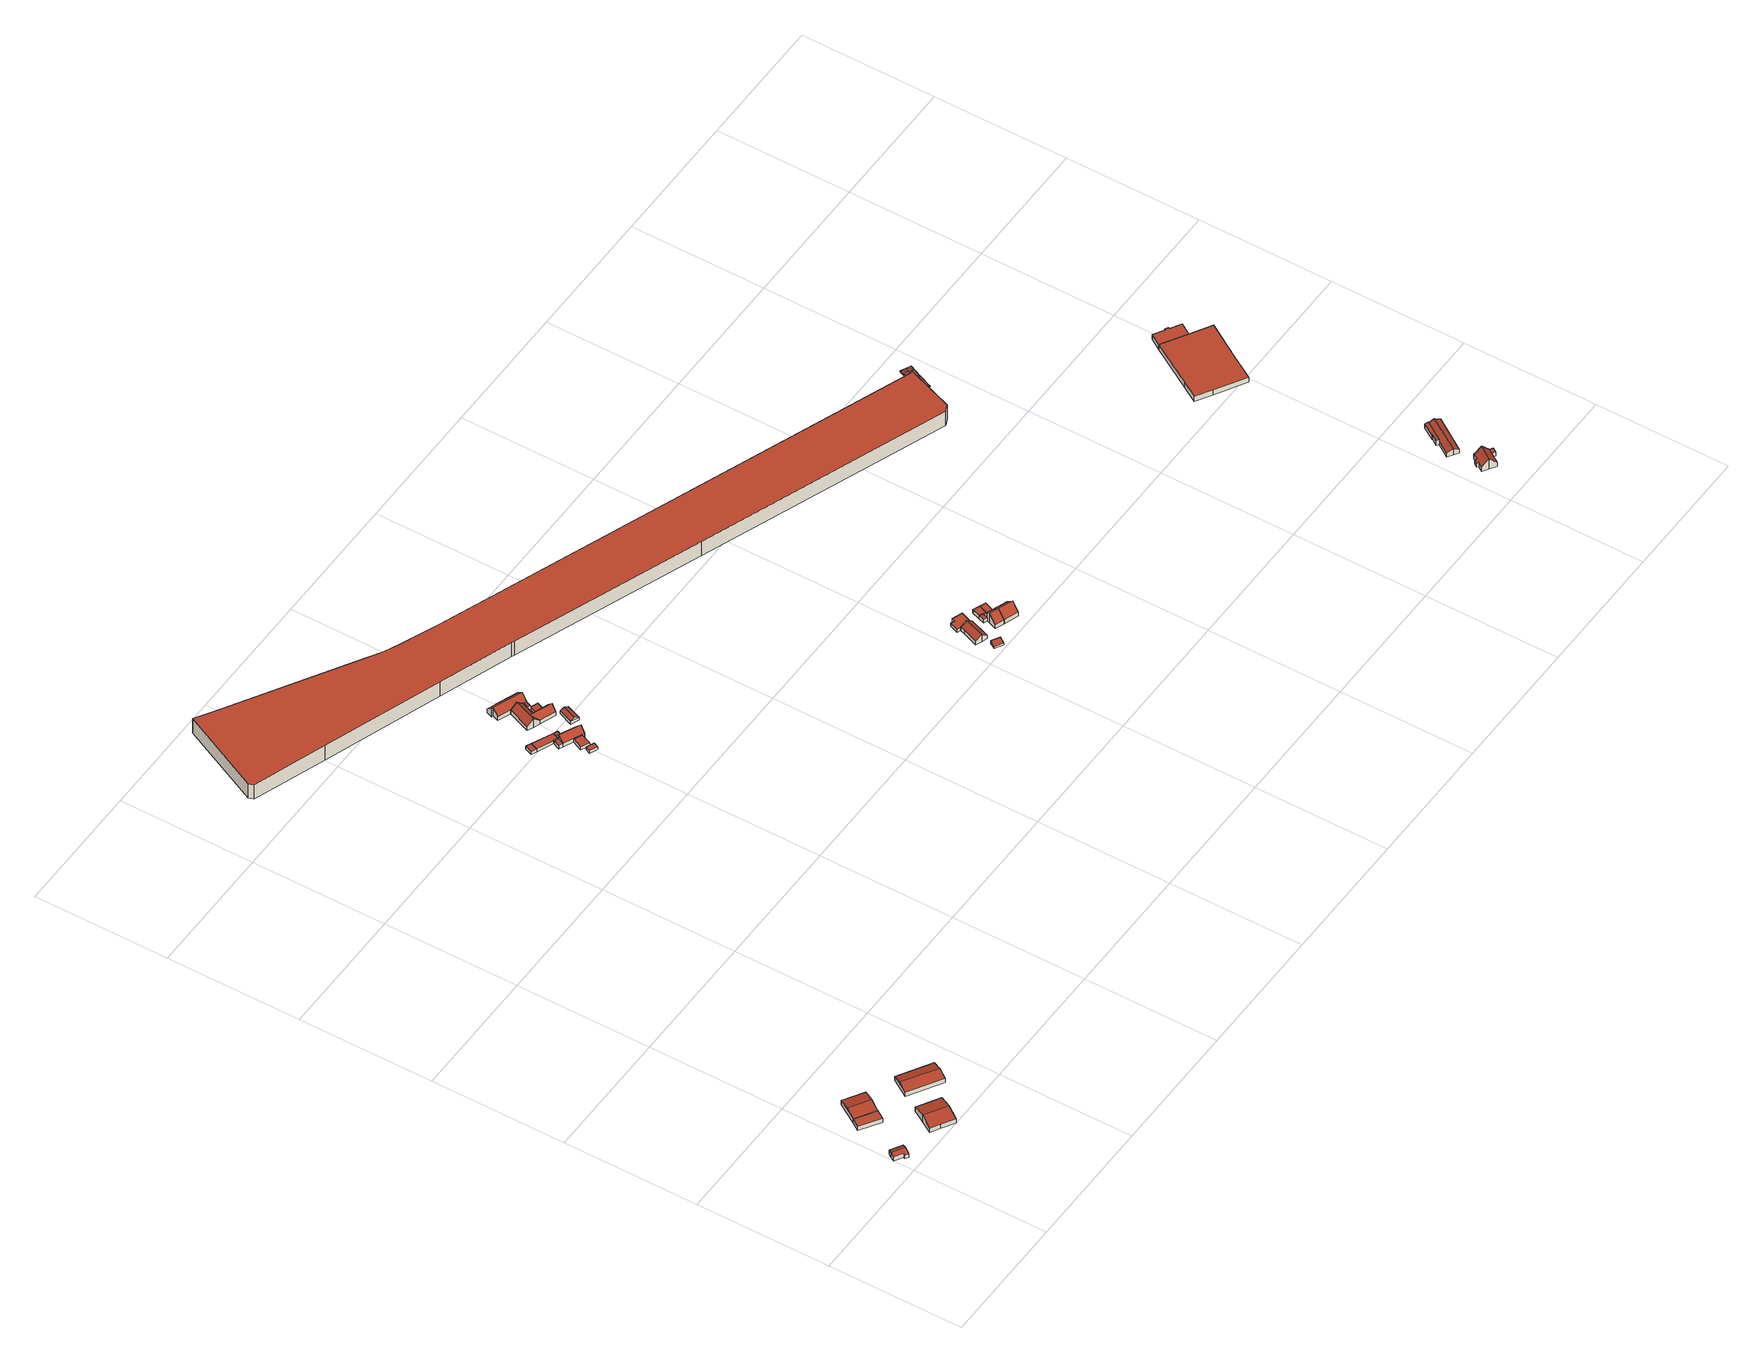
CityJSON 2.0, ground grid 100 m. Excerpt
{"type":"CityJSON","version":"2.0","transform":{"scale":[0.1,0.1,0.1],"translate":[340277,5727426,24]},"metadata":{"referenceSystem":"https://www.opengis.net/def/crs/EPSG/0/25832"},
"CityObjects":{
"building1":{"type":"Building","attributes":{"Geometrietyp2DReferenz":"3000","Gemeindeschluessel":"05170048","function":"31001_2720","roofType":"3100","measuredHeight":4.49},"address":[{"country":"Germany","locality":"Wesel","thoroughfareNumber":"129","thoroughfareName":"Obrighovener Straße"}],"geometry":[{"type":"Solid","lod":"2","boundaries":[[[[0,1,2,3]],[[4,5,1,0]],[[6,7,5,4]],[[8,9,7,6]],[[10,11,9,8]],[[12,13,11,10]],[[14,15,13,12]],[[3,2,15,14]],[[3,14,12,10,8,0]],[[6,4,0,8]],[[1,5,7,9,11,13,15,2]]]],"semantics":{"surfaces":[{"type":"WallSurface"},{"type":"RoofSurface"},{"type":"GroundSurface"}],"values":[[0,0,0,0,0,0,0,0,1,1,2]]}}]},
"building2":{"type":"Building","attributes":{"Geometrietyp2DReferenz":"3000","Gemeindeschluessel":"05170048","function":"31001_2720","roofType":"1000","measuredHeight":3.71},"address":[{"country":"Germany","locality":"Wesel","thoroughfareNumber":"129","thoroughfareName":"Obrighovener Straße"}],"geometry":[{"type":"Solid","lod":"2","boundaries":[[[[16,17,18,19]],[[20,21,17,16]],[[22,23,21,20]],[[19,18,23,22]],[[20,16,19,22]],[[17,21,23,18]]]],"semantics":{"surfaces":[{"type":"WallSurface"},{"type":"RoofSurface"},{"type":"GroundSurface"}],"values":[[0,0,0,0,1,2]]}}]},
"building3":{"type":"Building","attributes":{"Geometrietyp2DReferenz":"3000","Gemeindeschluessel":"05170048","function":"31001_2720","roofType":"3100","measuredHeight":5.4},"address":[{"country":"Germany","locality":"Wesel","thoroughfareNumber":"129","thoroughfareName":"Obrighovener Straße"}],"geometry":[{"type":"Solid","lod":"2","boundaries":[[[[24,25,26,27]],[[28,29,25,24]],[[30,31,29,28]],[[27,26,31,30]],[[24,32,28]],[[30,33,27]],[[27,33,32,24]],[[28,32,33,30]],[[25,29,31,26]]]],"semantics":{"surfaces":[{"type":"WallSurface"},{"type":"RoofSurface"},{"type":"GroundSurface"}],"values":[[0,0,0,0,0,0,1,1,2]]}}]},
"building4":{"type":"Building","attributes":{"Geometrietyp2DReferenz":"3000","Gemeindeschluessel":"05170048","function":"31001_2720","roofType":"3100","measuredHeight":5.95},"address":[{"country":"Germany","locality":"Wesel","thoroughfareNumber":"129","thoroughfareName":"Obrighovener Straße"}],"geometry":[{"type":"Solid","lod":"2","boundaries":[[[[34,35,36,37]],[[38,39,35,34]],[[40,41,39,38]],[[42,43,41,40]],[[44,45,43,42]],[[46,47,45,44]],[[37,36,47,46]],[[34,37,46,44,38]],[[42,40,38,44]],[[35,39,41,43,45,47,36]]]],"semantics":{"surfaces":[{"type":"WallSurface"},{"type":"RoofSurface"},{"type":"GroundSurface"}],"values":[[0,0,0,0,0,0,0,1,1,2]]}}]},
"building5":{"type":"Building","attributes":{"Geometrietyp2DReferenz":"3000","Gemeindeschluessel":"05170048","function":"31001_2720","roofType":"3100","measuredHeight":5.57},"address":[{"country":"Germany","locality":"Wesel","thoroughfareNumber":"129","thoroughfareName":"Obrighovener Straße"}],"geometry":[{"type":"Solid","lod":"2","boundaries":[[[[48,49,50,51]],[[52,53,49,48]],[[54,55,53,52]],[[51,50,55,54]],[[48,56,52]],[[54,57,51]],[[51,57,56,48]],[[52,56,57,54]],[[49,53,55,50]]]],"semantics":{"surfaces":[{"type":"WallSurface"},{"type":"RoofSurface"},{"type":"GroundSurface"}],"values":[[0,0,0,0,0,0,1,1,2]]}}]},
"building6":{"type":"Building","attributes":{"Geometrietyp2DReferenz":"3000","Gemeindeschluessel":"05170048","function":"51009_1610","roofType":"1000","measuredHeight":2.42},"geometry":[{"type":"Solid","lod":"2","boundaries":[[[[58,59,60,61]],[[62,63,59,58]],[[64,65,63,62]],[[61,60,65,64]],[[62,58,61,64]],[[59,63,65,60]]]],"semantics":{"surfaces":[{"type":"WallSurface"},{"type":"RoofSurface"},{"type":"GroundSurface"}],"values":[[0,0,0,0,1,2]]}}]},
"building7":{"type":"Building","attributes":{"Geometrietyp2DReferenz":"3000","Gemeindeschluessel":"05170048","function":"31001_2720","roofType":"1000","measuredHeight":2.38},"address":[{"country":"Germany","locality":"Wesel","thoroughfareNumber":"30","thoroughfareName":"Am Hohen Malberg"}],"geometry":[{"type":"Solid","lod":"2","boundaries":[[[[61,66,67,58]],[[68,69,66,61]],[[70,71,69,68]],[[72,73,71,70]],[[74,75,73,72]],[[58,67,75,74]],[[72,70,68,61,58,74]],[[66,69,71,73,75,67]]]],"semantics":{"surfaces":[{"type":"WallSurface"},{"type":"RoofSurface"},{"type":"GroundSurface"}],"values":[[0,0,0,0,0,0,1,2]]}}]},
"building8":{"type":"Building","attributes":{"Geometrietyp2DReferenz":"3000","Gemeindeschluessel":"05170048","function":"51009_1610","roofType":"1000","measuredHeight":2.54},"geometry":[{"type":"Solid","lod":"2","boundaries":[[[[76,77,78,79]],[[80,81,77,76]],[[82,83,81,80]],[[79,78,83,82]],[[80,76,79,82]],[[77,81,83,78]]]],"semantics":{"surfaces":[{"type":"WallSurface"},{"type":"RoofSurface"},{"type":"GroundSurface"}],"values":[[0,0,0,0,1,2]]}}]},
"building9":{"type":"Building","attributes":{"Geometrietyp2DReferenz":"3000","Gemeindeschluessel":"05170048","function":"31001_2723","roofType":"1000","measuredHeight":2.71},"address":[{"country":"Germany","locality":"Wesel","thoroughfareNumber":"30","thoroughfareName":"Am Hohen Malberg"}],"geometry":[{"type":"Solid","lod":"2","boundaries":[[[[84,85,86,87]],[[88,89,85,84]],[[90,91,89,88]],[[87,86,91,90]],[[88,84,87,90]],[[85,89,91,86]]]],"semantics":{"surfaces":[{"type":"WallSurface"},{"type":"RoofSurface"},{"type":"GroundSurface"}],"values":[[0,0,0,0,1,2]]}}]},
"building10":{"type":"Building","attributes":{"Gemeindeschluessel":"05170048","Geometrietyp2DReferenz":"3000","function":"31001_2720"},"address":[{"country":"Germany","locality":"Wesel","thoroughfareNumber":"30","thoroughfareName":"Am Hohen Malberg"}],"children":["building10-1","building10-2"]},
"building10-1":{"type":"BuildingPart","attributes":{"roofType":"3100","measuredHeight":7.56},"parents":["building10"],"geometry":[{"type":"MultiSurface","lod":"2","boundaries":[[[92,93,94,95]],[[96,97,93,92]],[[98,99,97,96]],[[100,101,99,98]],[[102,86,101,100]],[[103,91,86,102]],[[104,105,91,103]],[[104,103,102,100,98,106]],[[96,92,95,106,98]],[[107,94,93,97,99,101,86,91,105]],[[106,108,104]],[[104,108,107,105]],[[106,95,109,108]],[[107,108,109,94]]],"semantics":{"surfaces":[{"type":"WallSurface"},{"type":"RoofSurface"},{"type":"GroundSurface"},{"type":"ClosureSurface"}],"values":[0,0,0,0,0,0,0,1,1,2,0,3,0,3]}}]},
"building10-2":{"type":"BuildingPart","attributes":{"roofType":"1000","measuredHeight":3.35},"parents":["building10"],"geometry":[{"type":"MultiSurface","lod":"2","boundaries":[[[110,111,112,113]],[[109,94,111,110]],[[113,112,105,104]],[[109,110,113,104]],[[111,94,105,112]],[[108,104,105,107]],[[109,108,107,94]]],"semantics":{"surfaces":[{"type":"WallSurface"},{"type":"RoofSurface"},{"type":"GroundSurface"},{"type":"ClosureSurface"}],"values":[0,0,0,1,2,3,3]}}]},
"building11":{"type":"Building","attributes":{"Geometrietyp2DReferenz":"3000","Gemeindeschluessel":"05170048","function":"51009_1610","roofType":"1000","measuredHeight":2.39},"geometry":[{"type":"Solid","lod":"2","boundaries":[[[[114,115,116,117]],[[70,71,115,114]],[[68,69,71,70]],[[117,116,69,68]],[[70,114,117,68]],[[115,71,69,116]]]],"semantics":{"surfaces":[{"type":"WallSurface"},{"type":"RoofSurface"},{"type":"GroundSurface"}],"values":[[0,0,0,0,1,2]]}}]},
"building12":{"type":"Building","attributes":{"Gemeindeschluessel":"05170048","Geometrietyp2DReferenz":"3000","function":"31001_2720"},"address":[{"country":"Germany","locality":"Wesel","thoroughfareNumber":"30","thoroughfareName":"Am Hohen Malberg"}],"children":["building12-1","building12-2"]},
"building12-1":{"type":"BuildingPart","attributes":{"roofType":"3100","measuredHeight":7.84},"parents":["building12"],"geometry":[{"type":"MultiSurface","lod":"2","boundaries":[[[118,119,120,121]],[[122,123,119,118]],[[124,125,123,122]],[[126,127,125,124]],[[128,129,127,126]],[[130,131,129,128]],[[132,133,131,130]],[[124,122,118,126]],[[120,119,123,125,127,129,131,133]],[[121,120,133,132]],[[134,118,121]],[[130,128,126,134,132]],[[132,134,121]]],"semantics":{"surfaces":[{"type":"WallSurface"},{"type":"RoofSurface"},{"type":"GroundSurface"},{"type":"ClosureSurface"}],"values":[0,0,0,0,0,0,0,1,2,3,1,1,3]}}]},
"building12-2":{"type":"BuildingPart","attributes":{"roofType":"5000","measuredHeight":7.84},"parents":["building12"],"geometry":[{"type":"Solid","lod":"2","boundaries":[[[[135,136,133,132]],[[137,138,136,135]],[[139,140,138,137]],[[121,120,140,139]],[[137,135,132,134]],[[137,134,121,139]],[[133,136,138,140,120]],[[132,133,120,121]],[[132,121,134]]]],"semantics":{"surfaces":[{"type":"WallSurface"},{"type":"RoofSurface"},{"type":"GroundSurface"},{"type":"ClosureSurface"}],"values":[[0,0,0,0,1,1,2,3,3]]}}]},
"building13":{"type":"Building","attributes":{"Geometrietyp2DReferenz":"3000","Gemeindeschluessel":"05170048","function":"31001_1210","roofType":"3100","measuredHeight":7.86},"address":[{"country":"Germany","locality":"Wesel","thoroughfareNumber":"30","thoroughfareName":"Am Hohen Malberg"}],"geometry":[{"type":"Solid","lod":"2","boundaries":[[[[141,142,143,144]],[[145,146,142,141]],[[147,148,146,145]],[[149,150,148,147]],[[151,152,150,149]],[[153,154,152,151]],[[155,156,154,153]],[[157,158,156,155]],[[159,160,158,157]],[[161,162,160,159]],[[163,164,162,161]],[[165,166,164,163]],[[167,168,166,165]],[[144,143,168,167]],[[141,144,167,165,163,145]],[[161,159,157,155,153,151,149,147,145,163]],[[142,146,148,150,152,154,156,158,160,162,164,166,168,143]]]],"semantics":{"surfaces":[{"type":"WallSurface"},{"type":"RoofSurface"},{"type":"GroundSurface"}],"values":[[0,0,0,0,0,0,0,0,0,0,0,0,0,0,1,1,2]]}}]},
"building14":{"type":"Building","attributes":{"Geometrietyp2DReferenz":"3000","Gemeindeschluessel":"05170048","function":"31001_2720","roofType":"2100","measuredHeight":4.06},"address":[{"country":"Germany","locality":"Wesel","thoroughfareNumber":"30","thoroughfareName":"Am Hohen Malberg"}],"geometry":[{"type":"Solid","lod":"2","boundaries":[[[[169,166,168,170]],[[171,172,166,169]],[[173,174,172,171]],[[170,168,174,173]],[[171,169,170,173]],[[166,172,174,168]]]],"semantics":{"surfaces":[{"type":"WallSurface"},{"type":"RoofSurface"},{"type":"GroundSurface"}],"values":[[0,0,0,0,1,2]]}}]},
"building15":{"type":"Building","attributes":{"Geometrietyp2DReferenz":"3000","Gemeindeschluessel":"05170048","function":"51009_1610","roofType":"1000","measuredHeight":2.36},"geometry":[{"type":"Solid","lod":"2","boundaries":[[[[175,176,177,178]],[[179,180,176,175]],[[181,172,180,179]],[[178,177,172,181]],[[179,175,178,181]],[[176,180,172,177]]]],"semantics":{"surfaces":[{"type":"WallSurface"},{"type":"RoofSurface"},{"type":"GroundSurface"}],"values":[[0,0,0,0,1,2]]}}]},
"building16":{"type":"Building","attributes":{"Geometrietyp2DReferenz":"3000","Gemeindeschluessel":"05170048","function":"31001_2723","roofType":"3100","measuredHeight":4.31},"address":[{"country":"Germany","locality":"Wesel","thoroughfareNumber":"30","thoroughfareName":"Am Hohen Malberg"}],"geometry":[{"type":"Solid","lod":"2","boundaries":[[[[182,183,184,185]],[[186,187,183,182]],[[188,189,187,186]],[[185,184,189,188]],[[182,190,186]],[[188,191,185]],[[185,191,190,182]],[[186,190,191,188]],[[183,187,189,184]]]],"semantics":{"surfaces":[{"type":"WallSurface"},{"type":"RoofSurface"},{"type":"GroundSurface"}],"values":[[0,0,0,0,0,0,1,1,2]]}}]},
"building17":{"type":"Building","attributes":{"Geometrietyp2DReferenz":"3000","Gemeindeschluessel":"05170048","function":"51009_1750","roofType":"9999","measuredHeight":13.12},"geometry":[{"type":"Solid","lod":"2","boundaries":[[[[192,193,194,195,196,197,198,199,200,201,202,203,204,205,206,207,208]],[[206,209,210,207]],[[205,211,209,206]],[[204,212,211,205]],[[203,213,212,204]],[[202,214,213,203]],[[201,215,214,202]],[[200,216,215,201]],[[199,217,216,200]],[[198,218,217,199]],[[197,219,218,198]],[[196,220,219,197]],[[195,221,220,196]],[[194,222,221,195]],[[193,223,222,194]],[[192,224,223,193]],[[208,225,224,192]],[[207,210,225,208]],[[209,211,212,213,214,215,216,217,218,219,220,221,222,223,224,225,210]]]],"semantics":{"surfaces":[{"type":"RoofSurface"},{"type":"WallSurface"},{"type":"GroundSurface"}],"values":[[0,1,1,1,1,1,1,1,1,1,1,1,1,1,1,1,1,1,2]]}}]},
"building18":{"type":"Building","attributes":{"Geometrietyp2DReferenz":"3000","Gemeindeschluessel":"05170048","function":"31001_2720","roofType":"2100","measuredHeight":2.61},"address":[{"country":"Germany","locality":"Wesel","thoroughfareNumber":"71","thoroughfareName":"Apteikersteg"}],"geometry":[{"type":"Solid","lod":"2","boundaries":[[[[226,227,228,229]],[[230,231,227,226]],[[232,233,231,230]],[[229,228,233,232]],[[230,226,229,232]],[[227,231,233,228]]]],"semantics":{"surfaces":[{"type":"WallSurface"},{"type":"RoofSurface"},{"type":"GroundSurface"}],"values":[[0,0,0,0,1,2]]}}]},
"building19":{"type":"Building","attributes":{"Geometrietyp2DReferenz":"3000","Gemeindeschluessel":"05170048","function":"31001_2720","roofType":"3100","measuredHeight":6.08},"address":[{"country":"Germany","locality":"Wesel","thoroughfareNumber":"71","thoroughfareName":"Apteikersteg"}],"geometry":[{"type":"Solid","lod":"2","boundaries":[[[[234,235,236,237]],[[238,239,235,234]],[[240,241,239,238]],[[242,243,241,240]],[[244,245,243,242]],[[246,247,245,244]],[[248,249,247,246]],[[237,236,249,248]],[[240,238,234,237,242]],[[248,246,244,242,237]],[[235,239,241,243,245,247,249,236]]]],"semantics":{"surfaces":[{"type":"WallSurface"},{"type":"RoofSurface"},{"type":"GroundSurface"}],"values":[[0,0,0,0,0,0,0,0,1,1,2]]}}]},
"building20":{"type":"Building","attributes":{"Geometrietyp2DReferenz":"3000","Gemeindeschluessel":"05170048","function":"31001_2720","roofType":"1000","measuredHeight":2.81},"address":[{"country":"Germany","locality":"Wesel","thoroughfareNumber":"71","thoroughfareName":"Apteikersteg"}],"geometry":[{"type":"Solid","lod":"2","boundaries":[[[[250,251,252,253]],[[254,255,251,250]],[[256,257,255,254]],[[258,259,257,256]],[[260,245,259,258]],[[261,241,245,260]],[[253,252,241,261]],[[260,258,256,254,250,253,261]],[[251,255,257,259,245,241,252]]]],"semantics":{"surfaces":[{"type":"WallSurface"},{"type":"RoofSurface"},{"type":"GroundSurface"}],"values":[[0,0,0,0,0,0,0,1,2]]}}]},
"building21":{"type":"Building","attributes":{"Geometrietyp2DReferenz":"3000","Gemeindeschluessel":"05170048","function":"31001_2463","roofType":"1000","measuredHeight":2.97},"address":[{"country":"Germany","locality":"Wesel","thoroughfareNumber":"73","thoroughfareName":"Apteikersteg"}],"geometry":[{"type":"Solid","lod":"2","boundaries":[[[[262,263,264,265]],[[266,267,263,262]],[[268,269,267,266]],[[270,271,269,268]],[[265,264,271,270]],[[268,266,262,265,270]],[[263,267,269,271,264]]]],"semantics":{"surfaces":[{"type":"WallSurface"},{"type":"RoofSurface"},{"type":"GroundSurface"}],"values":[[0,0,0,0,0,1,2]]}}]},
"building22":{"type":"Building","attributes":{"Geometrietyp2DReferenz":"3000","Gemeindeschluessel":"05170048","function":"31001_1010","roofType":"3100","measuredHeight":9.01},"address":[{"country":"Germany","locality":"Wesel","thoroughfareNumber":"73","thoroughfareName":"Apteikersteg"}],"geometry":[{"type":"Solid","lod":"2","boundaries":[[[[272,273,274,275]],[[276,277,273,272]],[[278,279,277,276]],[[280,281,279,278]],[[282,283,281,280]],[[284,285,283,282]],[[286,287,285,284]],[[288,289,287,286]],[[290,291,289,288]],[[275,274,291,290]],[[280,278,276,282]],[[272,275,290,288,286,284,282,276]],[[273,277,279,281,283,285,287,289,291,274]]]],"semantics":{"surfaces":[{"type":"WallSurface"},{"type":"RoofSurface"},{"type":"GroundSurface"}],"values":[[0,0,0,0,0,0,0,0,0,0,1,1,2]]}}]},
"building23":{"type":"Building","attributes":{"Geometrietyp2DReferenz":"3000","Gemeindeschluessel":"05170048","function":"31001_1010","roofType":"1000","measuredHeight":2.95},"address":[{"country":"Germany","locality":"Wesel","thoroughfareNumber":"73","thoroughfareName":"Apteikersteg"}],"geometry":[{"type":"Solid","lod":"2","boundaries":[[[[292,293,294,295]],[[296,297,293,292]],[[262,263,297,296]],[[265,264,263,262]],[[270,271,264,265]],[[295,294,271,270]],[[265,262,296,292,295,270]],[[293,297,263,264,271,294]]]],"semantics":{"surfaces":[{"type":"WallSurface"},{"type":"RoofSurface"},{"type":"GroundSurface"}],"values":[[0,0,0,0,0,0,1,2]]}}]},
"building24":{"type":"Building","attributes":{"Geometrietyp2DReferenz":"3000","Gemeindeschluessel":"05170048","function":"31001_1010","roofType":"1000","measuredHeight":2.88},"address":[{"country":"Germany","locality":"Wesel","thoroughfareNumber":"73","thoroughfareName":"Apteikersteg"}],"geometry":[{"type":"Solid","lod":"2","boundaries":[[[[298,299,293,292]],[[300,301,299,298]],[[302,303,301,300]],[[304,305,303,302]],[[296,297,305,304]],[[292,293,297,296]],[[304,302,300,298,292,296]],[[299,301,303,305,297,293]]]],"semantics":{"surfaces":[{"type":"WallSurface"},{"type":"RoofSurface"},{"type":"GroundSurface"}],"values":[[0,0,0,0,0,0,1,2]]}}]},
"building25":{"type":"Building","attributes":{"Geometrietyp2DReferenz":"3000","Gemeindeschluessel":"05170048","function":"31001_1010","roofType":"3100","measuredHeight":9.01},"address":[{"country":"Germany","locality":"Wesel","thoroughfareNumber":"71","thoroughfareName":"Apteikersteg"}],"geometry":[{"type":"Solid","lod":"2","boundaries":[[[[306,307,308,309]],[[278,279,307,306]],[[276,277,279,278]],[[272,273,277,276]],[[310,311,273,272]],[[312,313,311,310]],[[309,308,313,312]],[[278,306,309,276]],[[312,310,272,276,309]],[[307,279,277,273,311,313,308]]]],"semantics":{"surfaces":[{"type":"WallSurface"},{"type":"RoofSurface"},{"type":"GroundSurface"}],"values":[[0,0,0,0,0,0,0,1,1,2]]}}]},
"building26":{"type":"Building","attributes":{"Geometrietyp2DReferenz":"2000","Gemeindeschluessel":"05170048","function":"53001_1800","roofType":"9999","measuredHeight":1},"geometry":[{"type":"MultiSurface","lod":"2","boundaries":[[[314,315,316]],[[315,317,316]],[[318,319,314]],[[319,315,314]],[[320,321,318]],[[321,319,318]],[[322,323,320]],[[323,321,320]],[[324,325,322]],[[325,323,322]],[[326,327,324]],[[327,325,324]],[[328,329,326]],[[329,327,326]],[[330,331,328]],[[331,329,328]],[[332,333,330]],[[333,331,330]],[[334,335,332]],[[335,333,332]],[[336,337,334]],[[337,335,334]],[[338,339,336]],[[339,337,336]],[[340,341,338]],[[341,339,338]],[[342,343,340]],[[343,341,340]],[[344,345,342]],[[345,343,342]],[[316,317,344]],[[317,345,344]],[[329,331,333]],[[329,333,346]],[[346,333,335]],[[346,335,347]],[[347,335,348]],[[348,335,337]],[[341,343,349]],[[349,343,350]],[[350,343,345]],[[350,345,317]],[[350,317,321]],[[321,317,315]],[[321,315,319]],[[325,327,329]],[[325,329,346]],[[325,346,347]],[[325,347,348]],[[325,348,319]],[[319,348,323]],[[323,348,351]],[[351,348,337]],[[351,337,339]],[[351,339,341]],[[351,341,349]],[[351,349,323]],[[323,349,321]],[[321,349,350]],[[328,332,330]],[[328,352,332]],[[352,334,332]],[[352,353,334]],[[353,354,334]],[[354,336,334]],[[340,355,342]],[[355,356,342]],[[356,344,342]],[[356,316,344]],[[356,320,316]],[[320,314,316]],[[320,318,314]],[[324,328,326]],[[324,352,328]],[[324,353,352]],[[324,354,353]],[[324,318,354]],[[318,322,354]],[[322,357,354]],[[357,336,354]],[[357,338,336]],[[357,340,338]],[[357,355,340]],[[357,322,355]],[[322,320,355]],[[320,356,355]]],"semantics":{"surfaces":[{"type":"WallSurface"},{"type":"GroundSurface"},{"type":"RoofSurface"}],"values":[0,0,0,0,0,0,0,0,0,0,0,0,0,0,0,0,0,0,0,0,0,0,0,0,0,0,0,0,0,0,0,0,1,1,1,1,1,1,1,1,1,1,1,1,1,1,1,1,1,1,1,1,1,1,1,1,1,1,1,2,2,2,2,2,2,2,2,2,2,2,2,2,2,2,2,2,2,2,2,2,2,2,2,2,2,2]}}]},
"building27":{"type":"Building","attributes":{"Gemeindeschluessel":"05170048","Geometrietyp2DReferenz":"3000","function":"31001_1210"},"address":[{"country":"Germany","locality":"Wesel","thoroughfareNumber":"9","thoroughfareName":"Am Spyker"}],"children":["building27-1","building27-2"]},
"building27-1":{"type":"BuildingPart","attributes":{"roofType":"3100","measuredHeight":9.18},"parents":["building27"],"geometry":[{"type":"Solid","lod":"2","boundaries":[[[[358,359,360,361]],[[362,363,359,358]],[[364,365,363,362]],[[366,367,365,364]],[[368,369,367,366]],[[370,371,369,368]],[[372,373,371,370]],[[374,375,373,372]],[[376,377,378,379]],[[380,381,377,376]],[[382,383,381,380]],[[384,385,383,382]],[[361,360,385,384]],[[368,366,364,362,358,361,384,382,380,370]],[[376,379,374,372,370,380]],[[359,363,365,367,369,371,373,375,378,377,381,383,385,360]],[[379,378,375,374]]]],"semantics":{"surfaces":[{"type":"WallSurface"},{"type":"RoofSurface"},{"type":"GroundSurface"},{"type":"ClosureSurface"}],"values":[[0,0,0,0,0,0,0,0,0,0,0,0,0,1,1,2,3]]}}]},
"building27-2":{"type":"BuildingPart","attributes":{"roofType":"1000","measuredHeight":3.75},"parents":["building27"],"geometry":[{"type":"Solid","lod":"2","boundaries":[[[[386,387,375,374]],[[388,389,387,386]],[[379,378,389,388]],[[386,374,379,388]],[[375,387,389,378]],[[374,375,378,379]]]],"semantics":{"surfaces":[{"type":"WallSurface"},{"type":"RoofSurface"},{"type":"GroundSurface"},{"type":"ClosureSurface"}],"values":[[0,0,0,1,2,3]]}}]},
"building28":{"type":"Building","attributes":{"Gemeindeschluessel":"05170048","Geometrietyp2DReferenz":"3000","function":"31001_2720"},"address":[{"country":"Germany","locality":"Wesel","thoroughfareNumber":"9","thoroughfareName":"Am Spyker"}],"children":["building28-1","building28-2"]},
"building28-1":{"type":"BuildingPart","attributes":{"roofType":"3100","measuredHeight":5.58},"parents":["building28"],"geometry":[{"type":"Solid","lod":"2","boundaries":[[[[390,391,392,393]],[[394,395,391,390]],[[396,397,398,399]],[[400,401,397,396]],[[402,403,401,400]],[[393,392,403,402]],[[399,394,390,393,396]],[[402,400,396,393]],[[391,395,398,397,401,403,392]],[[394,399,398,395]]]],"semantics":{"surfaces":[{"type":"WallSurface"},{"type":"RoofSurface"},{"type":"GroundSurface"},{"type":"ClosureSurface"}],"values":[[0,0,0,0,0,0,1,1,2,3]]}}]},
"building28-2":{"type":"BuildingPart","attributes":{"roofType":"2100","measuredHeight":4.32},"parents":["building28"],"geometry":[{"type":"MultiSurface","lod":"2","boundaries":[[[404,405,406,407]],[[408,398,405,404]],[[409,410,395,411]],[[412,413,410,409]],[[407,406,413,412]],[[409,411,408,404,407,412]],[[405,398,395,410,413,406]],[[408,411,394,399]],[[395,398,399,394]]],"semantics":{"surfaces":[{"type":"WallSurface"},{"type":"RoofSurface"},{"type":"GroundSurface"},{"type":"ClosureSurface"}],"values":[0,0,0,0,0,1,2,0,3]}}]},
"building29":{"type":"Building","attributes":{"Geometrietyp2DReferenz":"3000","Gemeindeschluessel":"05170048","function":"31001_2740","roofType":"1000","measuredHeight":4.49},"geometry":[{"type":"Solid","lod":"2","boundaries":[[[[414,415,416,417]],[[418,419,415,414]],[[420,421,419,418]],[[422,423,421,420]],[[424,425,423,422]],[[426,427,425,424]],[[428,429,427,426]],[[430,431,429,428]],[[417,416,431,430]],[[428,426,424,422,420,418,414,417,430]],[[415,419,421,423,425,427,429,431,416]]]],"semantics":{"surfaces":[{"type":"WallSurface"},{"type":"RoofSurface"},{"type":"GroundSurface"}],"values":[[0,0,0,0,0,0,0,0,0,1,2]]}}]},
"building30":{"type":"Building","attributes":{"Geometrietyp2DReferenz":"3000","Gemeindeschluessel":"05170048","function":"31001_2720","roofType":"1000","measuredHeight":4.37},"geometry":[{"type":"Solid","lod":"2","boundaries":[[[[432,433,434,435]],[[436,437,433,432]],[[438,439,437,436]],[[440,441,439,438]],[[442,443,441,440]],[[417,444,443,442]],[[430,445,444,417]],[[435,434,445,430]],[[417,442,440,438,436,432,435,430]],[[433,437,439,441,443,444,445,434]]]],"semantics":{"surfaces":[{"type":"WallSurface"},{"type":"RoofSurface"},{"type":"GroundSurface"}],"values":[[0,0,0,0,0,0,0,0,1,2]]}}]}
},
"vertices":[
[20,184,49],[20,184,4],[3,155,4],[3,155,38],[38,213,38],[38,213,4],[124,161,38],[124,161,4],[106,132,49],[106,132,4],[81,91,34],[81,91,4],[56,107,34],[56,107,4],[64,118,38],[64,118,4],
[248,396,41],[248,396,4],[289,460,4],[289,460,41],[103,491,41],[103,491,4],[142,553,41],[142,553,4],
[386,613,39],[386,613,3],[240,706,3],[240,706,39],[289,460,39],[289,460,3],[142,553,39],[142,553,3],[337,537,57],[191,630,57],
[336,99,42],[336,99,3],[401,59,3],[401,59,42],[391,188,63],[391,188,3],[445,277,42],[445,277,3],[605,179,42],[605,179,3],[551,90,63],[551,90,3],[496,2,42],[496,2,3],
[840,387,39],[840,387,5],[600,534,5],[600,534,39],[758,253,39],[758,253,5],[518,399,39],[518,399,5],[799,320,61],[559,467,61],
[1795,4008,29],[1795,4008,4],[1819,4064,4],[1819,4064,29],[1756,4025,29],[1756,4025,4],[1780,4080,29],[1780,4080,4],
[1819,4064,5],[1795,4008,5],[1969,3995,29],[1969,3995,5],[1956,3964,29],[1956,3964,5],[1945,3940,29],[1945,3940,5],[1915,3954,29],[1915,3954,5],
[2022,3692,30],[2022,3692,5],[2038,3729,5],[2038,3729,30],[1967,3716,30],[1967,3716,5],[1983,3753,30],[1983,3753,5],
[2023,3752,31],[2023,3752,4],[2056,3830,4],[2056,3830,31],[1960,3781,31],[1960,3781,4],[1995,3858,31],[1995,3858,4],
[1956,3964,37],[1956,3964,4],[1945,3940,4],[1945,3940,65],[2102,3895,37],[2102,3895,4],[2086,3859,79],[2086,3859,4],[2070,3823,37],[2070,3823,4],[2056,3830,37],[1995,3858,37],[1923,3891,37],[1923,3891,4],[1939,3928,79],[1939,3928,4],[1939,3928,37],[1945,3940,37],
[1915,3954,37],[1915,3954,4],[1893,3905,4],[1893,3905,37],
[1986,3950,29],[1986,3950,5],[2000,3982,5],[2000,3982,29],
[1965,4139,84],[1965,4139,6],[2010,4122,6],[2010,4122,41],[1919,4157,41],[1919,4157,6],[1985,4326,41],[1985,4326,6],[2030,4309,84],[2030,4309,6],[2076,4291,41],[2076,4291,6],[2060,4250,41],[2060,4250,6],[2039,4196,41],[2039,4196,6],[1979,4176,84],
[2155,4150,41],[2155,4150,6],[2141,4114,84],[2141,4114,6],[2127,4077,41],[2127,4077,6],
[1890,4364,40],[1890,4364,7],[1985,4326,7],[1985,4326,40],[1908,4409,86],[1908,4409,7],[1908,4410,85],[1908,4410,7],[1897,4414,85],[1897,4414,7],[1914,4459,40],[1914,4459,7],[1977,4435,40],[1977,4435,7],[1988,4442,30],[1988,4442,7],[2010,4433,30],[2010,4433,7],[2013,4421,40],[2013,4421,7],[2138,4372,40],[2138,4372,7],[2120,4326,86],[2120,4326,7],[2103,4280,40],[2103,4280,7],[2076,4291,40],[2076,4291,7],
[2103,4280,36],[2076,4291,48],[2087,4239,36],[2087,4239,7],[2060,4250,48],[2060,4250,7],
[2118,4165,30],[2118,4165,7],[2138,4219,7],[2138,4219,30],[2065,4185,30],[2065,4185,7],[2087,4239,30],
[2177,3931,30],[2177,3931,5],[2218,4041,5],[2218,4041,30],[2116,3956,30],[2116,3956,5],[2157,4064,30],[2157,4064,5],[2146,3944,48],[2187,4052,48],
[1875,4787,136],[2412,4594,136],[2434,4586,136],[3812,4060,136],[5611,3373,136],[5663,3397,136],[5792,3747,136],[5775,3742,136],[2304,5064,136],[2015,5181,136],[1908,5232,136],[1801,5294,136],[868,5861,136],[753,5935,136],[460,5328,136],[475,5291,136],[1009,5099,136],[460,5328,5],[475,5291,5],[753,5935,5],[868,5861,5],[1801,5294,5],[1908,5232,5],[2015,5181,5],[2304,5064,5],[5775,3742,5],[5792,3747,5],[5663,3397,5],[5611,3373,5],[3812,4060,5],[2434,4586,5],[2412,4594,5],[1875,4787,5],[1009,5099,5],
[4155,2095,34],[4155,2095,8],[4129,2052,8],[4129,2052,25],[4214,2062,35],[4214,2062,8],[4188,2019,25],[4188,2019,8],
[4093,2168,39],[4093,2168,8],[4136,2152,8],[4136,2152,69],[4135,2281,39],[4135,2281,8],[4148,2317,39],[4148,2317,8],[4191,2301,69],[4191,2301,8],[4224,2288,45],[4224,2288,8],[4233,2285,39],[4233,2285,8],[4178,2137,39],[4178,2137,8],
[4146,2391,36],[4146,2391,8],[4122,2327,8],[4122,2327,36],[4173,2381,36],[4173,2381,8],[4183,2407,36],[4183,2407,8],[4258,2379,36],[4258,2379,8],[4224,2288,36],[4148,2317,36],
[4319,2254,40],[4319,2254,11],[4323,2263,11],[4323,2263,40],[4307,2220,40],[4307,2220,11],[4278,2230,40],[4278,2230,11],[4294,2274,40],[4294,2274,11],
[4385,2228,44],[4385,2228,9],[4385,2229,9],[4385,2229,44],[4365,2173,99],[4365,2173,9],[4345,2118,44],[4345,2118,9],[4279,2142,44],[4279,2142,9],[4299,2198,99],[4299,2198,9],[4307,2220,78],[4307,2220,9],[4319,2254,44],[4319,2254,9],[4340,2246,44],[4340,2246,9],[4384,2229,44],[4384,2229,9],
[4367,2316,40],[4367,2316,11],[4317,2335,11],[4317,2335,40],[4340,2246,40],[4340,2246,11],
[4412,2299,40],[4412,2299,11],[4385,2228,40],[4385,2228,11],[4385,2229,40],[4385,2229,11],[4384,2229,40],[4384,2229,11],
[4451,2079,44],[4451,2079,9],[4471,2133,9],[4471,2133,99],[4491,2188,44],[4491,2188,9],[4478,2153,79],[4478,2153,9],
[5927,3839,13],[5927,3839,3],[5891,3856,13],[5891,3856,3],[5886,3746,14],[5886,3746,4],[5913,3810,13],[5913,3810,3],[5885,3746,14],[5885,3746,4],[5842,3642,15],[5842,3642,5],[5841,3640,15],[5841,3640,5],[5803,3654,15],[5803,3654,5],[5766,3668,15],[5766,3668,5],[5767,3671,15],[5767,3671,5],[5767,3672,15],[5767,3672,5],[5812,3777,14],[5812,3777,4],[5813,3778,14],[5813,3778,4],[5813,3780,14],[5813,3780,4],[5841,3844,13],[5841,3844,3],[5855,3873,13],[5855,3873,3],[5804,3657,5],[5807,3663,5],[5831,3718,4],[5863,3792,3],[5877,3827,3],[5858,3782,4],[5804,3657,15],[5807,3663,15],[5831,3718,14],[5863,3792,13],[5877,3827,13],[5858,3782,14],
[7150,368,32],[7150,368,7],[7130,338,7],[7130,338,32],[7160,361,45],[7160,361,7],[7184,397,45],[7184,397,7],[7187,395,48],[7187,395,7],[7186,393,48],[7186,393,7],[7228,366,99],[7228,366,7],[7270,339,48],[7270,339,7],[7273,337,45],[7273,337,7],[7205,233,45],[7205,233,7],[7252,305,7],[7252,305,45],[7160,263,99],[7160,263,7],[7115,292,45],[7115,292,7],[7141,331,45],[7141,331,7],
[7296,322,45],[7296,322,7],[7275,290,45],[7275,290,7],
[7101,546,41],[7101,546,9],[7136,523,9],[7136,523,65],[7167,647,41],[7167,647,9],[7296,767,65],[7296,767,9],[7260,790,9],[7260,790,41],[7333,744,41],[7333,744,9],[7172,499,41],[7172,499,9],
[7239,803,46],[7239,803,9],[7180,708,9],[7180,708,46],[7260,790,52],[7150,658,47],[7150,658,9],[7167,647,52],[7182,707,47],[7182,707,9],
[7237,2397,52],[7237,2397,7],[7088,2487,7],[7088,2487,52],[7071,2125,52],[7071,2125,7],[7003,2011,52],[7003,2011,7],[6972,1961,52],[6972,1961,7],[6757,2091,52],[6757,2091,7],[6642,2161,52],[6642,2161,7],[6713,2278,52],[6713,2278,7],[6906,2597,52],[6906,2597,7],
[7037,2632,52],[7037,2632,8],[6958,2680,8],[6958,2680,52],[7041,2639,52],[7041,2639,8],[7063,2626,52],[7063,2626,8],[7059,2619,52],[7059,2619,8],[7139,2571,52],[7139,2571,8],[7088,2487,8],[6906,2597,8]
]}
